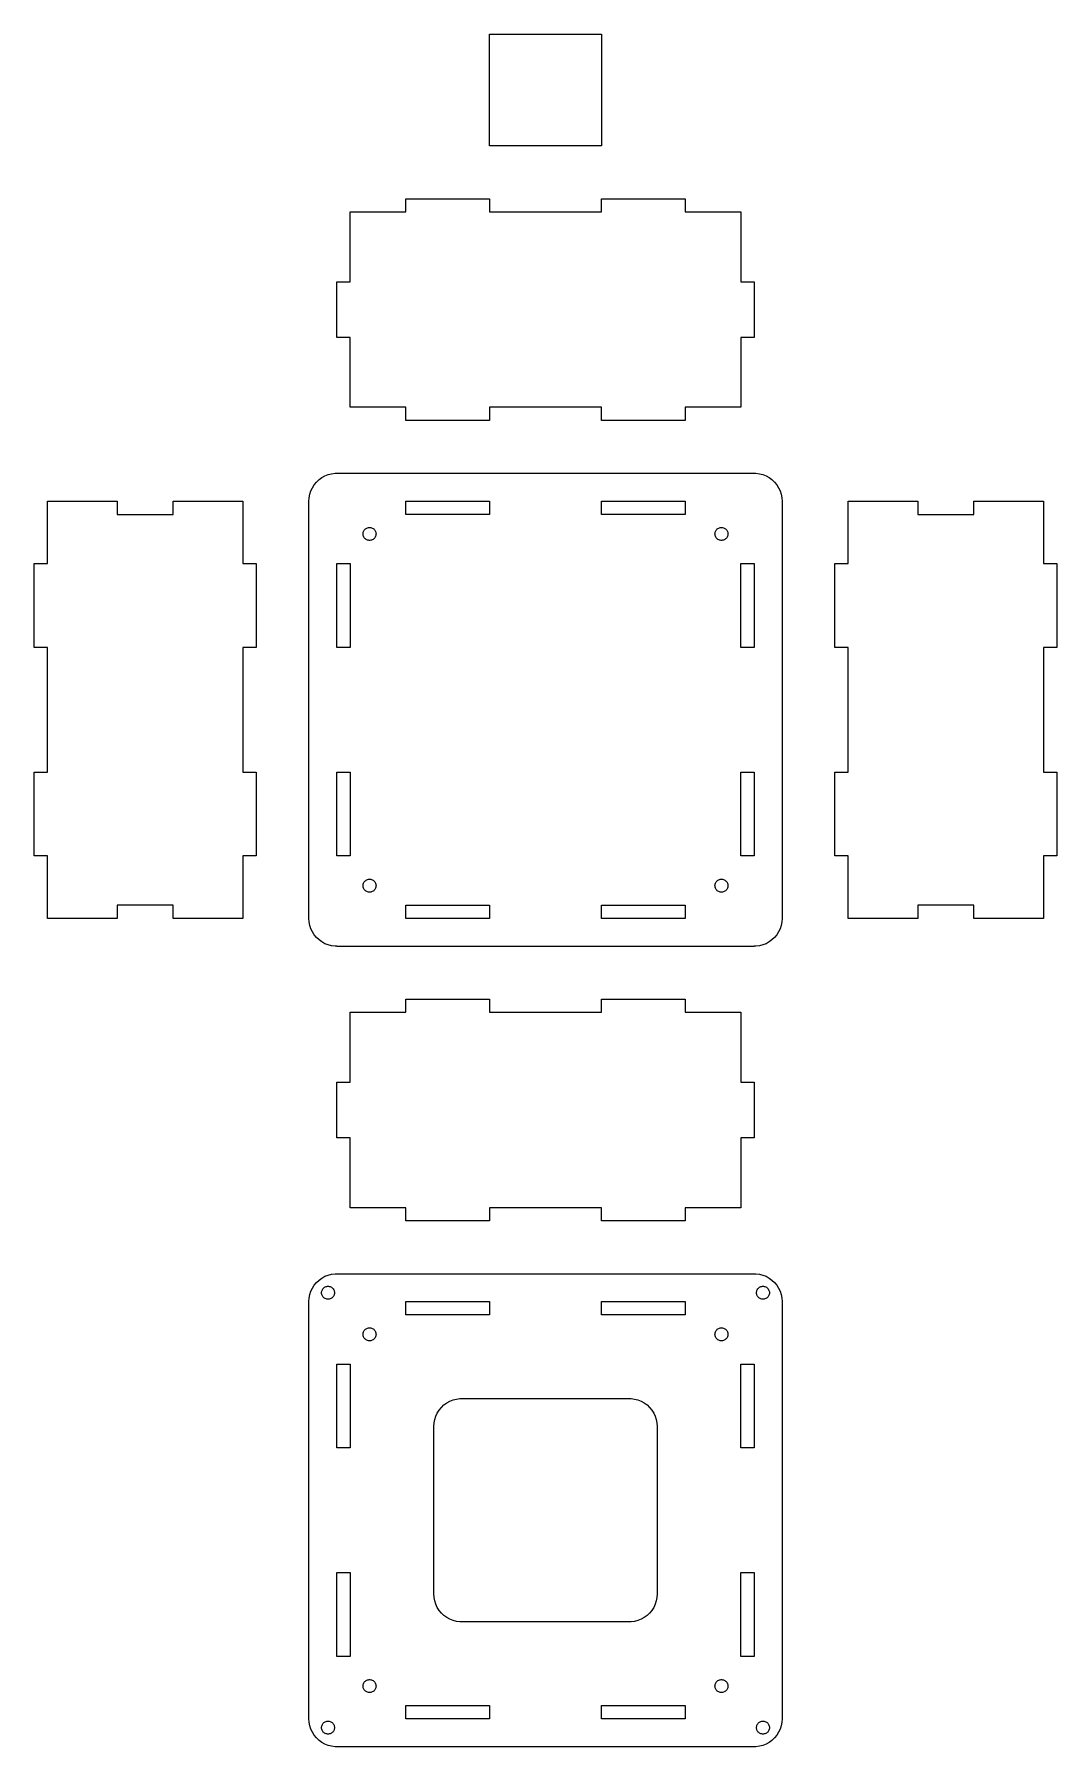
# Model space of a CAD drawing. Header units: inches. Extents: x -116 to 116, y -236 to 154.
import ezdxf

# ---------------------------------------------------------------- set-up
doc = ezdxf.new("R2010")
doc.units = ezdxf.units.IN
doc.layers.get('0').update_dxf_attribs({"linetype": 'CONTINUOUS', "lineweight": 0})

msp = doc.modelspace()

# ---------------------------------------------------------------- linework, layer by layer
for p, q in [((-12.7, 128.25), (-12.7, 153.65)), ((-12.7, 153.65), (12.7, 153.65)), ((12.7, 153.65), (12.7, 128.25)), ((12.7, 128.25), (-12.7, 128.25)), ((-44.45, 97.375), (-44.45, 113.25)), ((-44.45, 113.25), (-31.75, 113.25)), ((-31.75, 113.25), (-31.75, 116.25)), ((-31.75, 116.25), (-12.7, 116.25)), ((-12.7, 116.25), (-12.7, 113.25)), ((-12.7, 113.25), (12.7, 113.25)), ((12.7, 113.25), (12.7, 116.25)), ((12.7, 116.25), (31.75, 116.25)), ((31.75, 116.25), (31.75, 113.25)), ((31.75, 113.25), (44.45, 113.25)), ((44.45, 113.25), (44.45, 97.375)), ((-47.45, 84.675), (-47.45, 97.375)), ((-47.45, 97.375), (-44.45, 97.375)), ((44.45, 97.375), (47.45, 97.375)), ((47.45, 97.375), (47.45, 84.675)), ((-44.45, 84.675), (-47.45, 84.675)), ((-44.45, 68.8), (-44.45, 84.675)), ((47.45, 84.675), (44.45, 84.675)), ((44.45, 84.675), (44.45, 68.8)), ((-31.75, 68.8), (-44.45, 68.8)), ((-31.75, 65.8), (-31.75, 68.8)), ((12.7, 68.8), (-12.7, 68.8)), ((-12.7, 68.8), (-12.7, 65.8)), ((12.7, 65.8), (12.7, 68.8)), ((44.45, 68.8), (31.75, 68.8)), ((31.75, 68.8), (31.75, 65.8)), ((-12.7, 65.8), (-31.75, 65.8)), ((31.75, 65.8), (12.7, 65.8)), ((-53.015, 50.509), (-52.587, 51.182)), ((-52.587, 51.182), (-52.079, 51.797)), ((-52.079, 51.797), (-51.498, 52.343)), ((-51.498, 52.343), (-50.853, 52.811)), ((-50.853, 52.811), (-50.154, 53.196)), ((-50.154, 53.196), (-49.412, 53.489)), ((-49.412, 53.489), (-48.64, 53.688)), ((-48.64, 53.688), (-47.849, 53.787)), ((-47.849, 53.787), (-47.45, 53.787)), ((-47.45, 53.787), (-47.45, 53.8)), ((-47.45, 53.8), (47.45, 53.8)), ((47.45, 53.8), (47.45, 53.787)), ((47.45, 53.787), (47.849, 53.787)), ((47.849, 53.787), (48.64, 53.688)), ((48.64, 53.688), (49.412, 53.489)), ((49.412, 53.489), (50.154, 53.196)), ((50.154, 53.196), (50.853, 52.811)), ((50.853, 52.811), (51.498, 52.343)), ((51.498, 52.343), (52.079, 51.797)), ((52.079, 51.797), (52.587, 51.182)), ((52.587, 51.182), (53.015, 50.509)), ((-113.25, 33.25), (-113.25, 47.45)), ((-113.25, 47.45), (-97.375, 47.45)), ((-97.375, 47.45), (-97.375, 44.45)), ((-84.675, 44.45), (-84.675, 47.45)), ((-84.675, 47.45), (-68.8, 47.45)), ((-68.8, 47.45), (-68.8, 33.25)), ((-53.8, 47.45), (-53.75, 48.246)), ((-53.8, -47.45), (-53.8, 47.45)), ((-53.75, 48.246), (-53.601, 49.029)), ((-53.601, 49.029), (-53.354, 49.788)), ((-53.354, 49.788), (-53.015, 50.509)), ((-31.75, 44.45), (-31.75, 47.45)), ((-31.75, 47.45), (-12.7, 47.45)), ((-12.7, 47.45), (-12.7, 44.45)), ((12.7, 44.45), (12.7, 47.45)), ((12.7, 47.45), (31.75, 47.45)), ((31.75, 47.45), (31.75, 44.45)), ((53.015, 50.509), (53.354, 49.788)), ((53.354, 49.788), (53.601, 49.029)), ((53.601, 49.029), (53.75, 48.246)), ((53.75, 48.246), (53.8, 47.45)), ((53.8, 47.45), (53.8, -47.45)), ((68.8, 33.25), (68.8, 47.45)), ((68.8, 47.45), (84.675, 47.45)), ((84.675, 47.45), (84.675, 44.45)), ((97.375, 44.45), (97.375, 47.45)), ((97.375, 47.45), (113.25, 47.45)), ((113.25, 47.45), (113.25, 33.25)), ((-97.375, 44.45), (-84.675, 44.45)), ((-12.7, 44.45), (-31.75, 44.45)), ((31.75, 44.45), (12.7, 44.45)), ((84.675, 44.45), (97.375, 44.45)), ((-41.478, 40.005), (-41.467, 40.19)), ((-41.467, 39.82), (-41.478, 40.005)), ((-41.467, 40.19), (-41.432, 40.371)), ((-41.432, 39.639), (-41.467, 39.82)), ((-41.432, 40.371), (-41.375, 40.547)), ((-41.375, 39.463), (-41.432, 39.639)), ((-41.375, 40.547), (-41.296, 40.715)), ((-41.296, 39.295), (-41.375, 39.463)), ((-41.296, 40.715), (-41.197, 40.871)), ((-41.197, 39.139), (-41.296, 39.295)), ((-41.197, 40.871), (-41.079, 41.013)), ((-41.079, 38.997), (-41.197, 39.139)), ((-41.079, 41.013), (-40.944, 41.14)), ((-40.944, 38.87), (-41.079, 38.997)), ((-40.944, 41.14), (-40.794, 41.249)), ((-40.794, 41.249), (-40.632, 41.338)), ((-40.632, 41.338), (-40.46, 41.406)), ((-40.46, 41.406), (-40.281, 41.452)), ((-40.281, 41.452), (-40.098, 41.475)), ((-40.098, 41.475), (-39.912, 41.475)), ((-39.912, 41.475), (-39.729, 41.452)), ((-39.729, 41.452), (-39.55, 41.406)), ((-39.55, 41.406), (-39.378, 41.338)), ((-39.378, 41.338), (-39.216, 41.249)), ((-39.216, 41.249), (-39.066, 41.14)), ((-39.066, 41.14), (-38.931, 41.013)), ((-38.931, 38.997), (-39.066, 38.87)), ((-38.931, 41.013), (-38.813, 40.871)), ((-38.813, 39.139), (-38.931, 38.997)), ((-38.813, 40.871), (-38.714, 40.715)), ((-38.714, 39.295), (-38.813, 39.139)), ((-38.714, 40.715), (-38.635, 40.547)), ((-38.635, 39.463), (-38.714, 39.295)), ((-38.635, 40.547), (-38.578, 40.371)), ((-38.578, 39.639), (-38.635, 39.463)), ((-38.578, 40.371), (-38.543, 40.19)), ((-38.543, 39.82), (-38.578, 39.639)), ((-38.543, 40.19), (-38.532, 40.005)), ((-38.532, 40.005), (-38.543, 39.82)), ((38.532, 40.005), (38.543, 40.19)), ((38.543, 39.82), (38.532, 40.005)), ((38.543, 40.19), (38.578, 40.371)), ((38.578, 39.639), (38.543, 39.82)), ((38.578, 40.371), (38.635, 40.547)), ((38.635, 39.463), (38.578, 39.639)), ((38.635, 40.547), (38.714, 40.715)), ((38.714, 39.295), (38.635, 39.463)), ((38.714, 40.715), (38.813, 40.871)), ((38.813, 39.139), (38.714, 39.295)), ((38.813, 40.871), (38.931, 41.013)), ((38.931, 38.997), (38.813, 39.139)), ((38.931, 41.013), (39.066, 41.14)), ((39.066, 38.87), (38.931, 38.997)), ((39.066, 41.14), (39.216, 41.249)), ((39.216, 41.249), (39.378, 41.338)), ((39.378, 41.338), (39.55, 41.406)), ((39.55, 41.406), (39.729, 41.452)), ((39.729, 41.452), (39.912, 41.475)), ((39.912, 41.475), (40.098, 41.475)), ((40.098, 41.475), (40.281, 41.452)), ((40.281, 41.452), (40.46, 41.406)), ((40.46, 41.406), (40.632, 41.338)), ((40.632, 41.338), (40.794, 41.249)), ((40.794, 41.249), (40.944, 41.14)), ((40.944, 41.14), (41.079, 41.013)), ((41.079, 38.997), (40.944, 38.87)), ((41.079, 41.013), (41.197, 40.871)), ((41.197, 39.139), (41.079, 38.997)), ((41.197, 40.871), (41.296, 40.715)), ((41.296, 39.295), (41.197, 39.139)), ((41.296, 40.715), (41.375, 40.547)), ((41.375, 39.463), (41.296, 39.295)), ((41.375, 40.547), (41.432, 40.371)), ((41.432, 39.639), (41.375, 39.463)), ((41.432, 40.371), (41.467, 40.19)), ((41.467, 39.82), (41.432, 39.639)), ((41.467, 40.19), (41.478, 40.005)), ((41.478, 40.005), (41.467, 39.82)), ((-40.794, 38.761), (-40.944, 38.87)), ((-40.632, 38.672), (-40.794, 38.761)), ((-40.46, 38.604), (-40.632, 38.672)), ((-40.281, 38.558), (-40.46, 38.604)), ((-40.098, 38.535), (-40.281, 38.558)), ((-39.912, 38.535), (-40.098, 38.535)), ((-39.729, 38.558), (-39.912, 38.535)), ((-39.55, 38.604), (-39.729, 38.558)), ((-39.378, 38.672), (-39.55, 38.604)), ((-39.216, 38.761), (-39.378, 38.672)), ((-39.066, 38.87), (-39.216, 38.761)), ((39.216, 38.761), (39.066, 38.87)), ((39.378, 38.672), (39.216, 38.761)), ((39.55, 38.604), (39.378, 38.672)), ((39.729, 38.558), (39.55, 38.604)), ((39.912, 38.535), (39.729, 38.558)), ((40.098, 38.535), (39.912, 38.535)), ((40.281, 38.558), (40.098, 38.535)), ((40.46, 38.604), (40.281, 38.558)), ((40.632, 38.672), (40.46, 38.604)), ((40.794, 38.761), (40.632, 38.672)), ((40.944, 38.87), (40.794, 38.761)), ((-116.25, 14.2), (-116.25, 33.25)), ((-116.25, 33.25), (-113.25, 33.25)), ((-68.8, 33.25), (-65.8, 33.25)), ((-65.8, 33.25), (-65.8, 14.2)), ((-47.45, 14.2), (-47.45, 33.25)), ((-47.45, 33.25), (-44.45, 33.25)), ((-44.45, 33.25), (-44.45, 14.2)), ((44.45, 14.2), (44.45, 33.25)), ((44.45, 33.25), (47.45, 33.25)), ((47.45, 33.25), (47.45, 14.2)), ((65.8, 14.2), (65.8, 33.25)), ((65.8, 33.25), (68.8, 33.25)), ((113.25, 33.25), (116.25, 33.25)), ((116.25, 33.25), (116.25, 14.2)), ((-113.25, 14.2), (-116.25, 14.2)), ((-113.25, -14.2), (-113.25, 14.2)), ((-65.8, 14.2), (-68.8, 14.2)), ((-68.8, 14.2), (-68.8, -14.2)), ((-44.45, 14.2), (-47.45, 14.2)), ((47.45, 14.2), (44.45, 14.2)), ((68.8, 14.2), (65.8, 14.2)), ((68.8, -14.2), (68.8, 14.2)), ((116.25, 14.2), (113.25, 14.2)), ((113.25, 14.2), (113.25, -14.2)), ((-116.25, -33.25), (-116.25, -14.2)), ((-116.25, -14.2), (-113.25, -14.2)), ((-68.8, -14.2), (-65.8, -14.2)), ((-65.8, -14.2), (-65.8, -33.25)), ((-47.45, -33.25), (-47.45, -14.2)), ((-47.45, -14.2), (-44.45, -14.2)), ((-44.45, -14.2), (-44.45, -33.25)), ((44.45, -33.25), (44.45, -14.2)), ((44.45, -14.2), (47.45, -14.2)), ((47.45, -14.2), (47.45, -33.25)), ((65.8, -33.25), (65.8, -14.2)), ((65.8, -14.2), (68.8, -14.2)), ((113.25, -14.2), (116.25, -14.2)), ((116.25, -14.2), (116.25, -33.25)), ((-113.25, -33.25), (-116.25, -33.25)), ((-113.25, -47.45), (-113.25, -33.25)), ((-65.8, -33.25), (-68.8, -33.25)), ((-68.8, -33.25), (-68.8, -47.45)), ((-44.45, -33.25), (-47.45, -33.25)), ((47.45, -33.25), (44.45, -33.25)), ((68.8, -33.25), (65.8, -33.25)), ((68.8, -47.45), (68.8, -33.25)), ((116.25, -33.25), (113.25, -33.25)), ((113.25, -33.25), (113.25, -47.45)), ((-41.079, -38.997), (-40.944, -38.87)), ((-40.944, -38.87), (-40.794, -38.761)), ((-40.794, -38.761), (-40.632, -38.672)), ((-40.632, -38.672), (-40.46, -38.604)), ((-40.46, -38.604), (-40.281, -38.558)), ((-40.281, -38.558), (-40.098, -38.535)), ((-40.098, -38.535), (-39.912, -38.535)), ((-39.912, -38.535), (-39.729, -38.558)), ((-39.729, -38.558), (-39.55, -38.604)), ((-39.55, -38.604), (-39.378, -38.672)), ((-39.378, -38.672), (-39.216, -38.761)), ((-39.216, -38.761), (-39.066, -38.87)), ((-39.066, -38.87), (-38.931, -38.997)), ((38.931, -38.997), (39.066, -38.87)), ((39.066, -38.87), (39.216, -38.761)), ((39.216, -38.761), (39.378, -38.672)), ((39.378, -38.672), (39.55, -38.604)), ((39.55, -38.604), (39.729, -38.558)), ((39.729, -38.558), (39.912, -38.535)), ((39.912, -38.535), (40.098, -38.535)), ((40.098, -38.535), (40.281, -38.558)), ((40.281, -38.558), (40.46, -38.604)), ((40.46, -38.604), (40.632, -38.672)), ((40.632, -38.672), (40.794, -38.761)), ((40.794, -38.761), (40.944, -38.87)), ((40.944, -38.87), (41.079, -38.997)), ((-41.478, -40.005), (-41.467, -39.82)), ((-41.467, -40.19), (-41.478, -40.005)), ((-41.467, -39.82), (-41.432, -39.639)), ((-41.432, -40.371), (-41.467, -40.19)), ((-41.432, -39.639), (-41.375, -39.463)), ((-41.375, -40.547), (-41.432, -40.371)), ((-41.375, -39.463), (-41.296, -39.295)), ((-41.296, -40.715), (-41.375, -40.547)), ((-41.296, -39.295), (-41.197, -39.139)), ((-41.197, -40.871), (-41.296, -40.715)), ((-41.197, -39.139), (-41.079, -38.997)), ((-41.079, -41.013), (-41.197, -40.871)), ((-40.944, -41.14), (-41.079, -41.013)), ((-40.794, -41.249), (-40.944, -41.14)), ((-40.632, -41.338), (-40.794, -41.249)), ((-40.46, -41.406), (-40.632, -41.338)), ((-40.281, -41.452), (-40.46, -41.406)), ((-40.098, -41.475), (-40.281, -41.452)), ((-39.912, -41.475), (-40.098, -41.475)), ((-39.729, -41.452), (-39.912, -41.475)), ((-39.55, -41.406), (-39.729, -41.452)), ((-39.378, -41.338), (-39.55, -41.406)), ((-39.216, -41.249), (-39.378, -41.338)), ((-39.066, -41.14), (-39.216, -41.249)), ((-38.931, -41.013), (-39.066, -41.14)), ((-38.931, -38.997), (-38.813, -39.139)), ((-38.813, -40.871), (-38.931, -41.013)), ((-38.813, -39.139), (-38.714, -39.295)), ((-38.714, -40.715), (-38.813, -40.871)), ((-38.714, -39.295), (-38.635, -39.463)), ((-38.635, -40.547), (-38.714, -40.715)), ((-38.635, -39.463), (-38.578, -39.639)), ((-38.578, -40.371), (-38.635, -40.547)), ((-38.578, -39.639), (-38.543, -39.82)), ((-38.543, -40.19), (-38.578, -40.371)), ((-38.543, -39.82), (-38.532, -40.005)), ((-38.532, -40.005), (-38.543, -40.19)), ((38.532, -40.005), (38.543, -39.82)), ((38.543, -40.19), (38.532, -40.005)), ((38.543, -39.82), (38.578, -39.639)), ((38.578, -40.371), (38.543, -40.19)), ((38.578, -39.639), (38.635, -39.463)), ((38.635, -40.547), (38.578, -40.371)), ((38.635, -39.463), (38.714, -39.295)), ((38.714, -40.715), (38.635, -40.547)), ((38.714, -39.295), (38.813, -39.139)), ((38.813, -40.871), (38.714, -40.715)), ((38.813, -39.139), (38.931, -38.997)), ((38.931, -41.013), (38.813, -40.871)), ((39.066, -41.14), (38.931, -41.013)), ((39.216, -41.249), (39.066, -41.14)), ((39.378, -41.338), (39.216, -41.249)), ((39.55, -41.406), (39.378, -41.338)), ((39.729, -41.452), (39.55, -41.406)), ((39.912, -41.475), (39.729, -41.452)), ((40.098, -41.475), (39.912, -41.475)), ((40.281, -41.452), (40.098, -41.475)), ((40.46, -41.406), (40.281, -41.452)), ((40.632, -41.338), (40.46, -41.406)), ((40.794, -41.249), (40.632, -41.338)), ((40.944, -41.14), (40.794, -41.249)), ((41.079, -41.013), (40.944, -41.14)), ((41.079, -38.997), (41.197, -39.139)), ((41.197, -40.871), (41.079, -41.013)), ((41.197, -39.139), (41.296, -39.295)), ((41.296, -40.715), (41.197, -40.871)), ((41.296, -39.295), (41.375, -39.463)), ((41.375, -40.547), (41.296, -40.715)), ((41.375, -39.463), (41.432, -39.639)), ((41.432, -40.371), (41.375, -40.547)), ((41.432, -39.639), (41.467, -39.82)), ((41.467, -40.19), (41.432, -40.371)), ((41.467, -39.82), (41.478, -40.005)), ((41.478, -40.005), (41.467, -40.19)), ((-84.675, -44.45), (-97.375, -44.45)), ((-97.375, -44.45), (-97.375, -47.45)), ((-84.675, -47.45), (-84.675, -44.45)), ((-31.75, -47.45), (-31.75, -44.45)), ((-31.75, -44.45), (-12.7, -44.45)), ((-12.7, -44.45), (-12.7, -47.45)), ((12.7, -47.45), (12.7, -44.45)), ((12.7, -44.45), (31.75, -44.45)), ((31.75, -44.45), (31.75, -47.45)), ((97.375, -44.45), (84.675, -44.45)), ((84.675, -44.45), (84.675, -47.45)), ((97.375, -47.45), (97.375, -44.45)), ((-97.375, -47.45), (-113.25, -47.45)), ((-68.8, -47.45), (-84.675, -47.45)), ((-53.75, -48.246), (-53.8, -47.45)), ((-53.601, -49.029), (-53.75, -48.246)), ((-53.354, -49.788), (-53.601, -49.029)), ((-53.015, -50.509), (-53.354, -49.788)), ((-52.587, -51.182), (-53.015, -50.509)), ((-12.7, -47.45), (-31.75, -47.45)), ((31.75, -47.45), (12.7, -47.45)), ((53.015, -50.509), (52.587, -51.182)), ((53.354, -49.788), (53.015, -50.509)), ((53.601, -49.029), (53.354, -49.788)), ((53.75, -48.246), (53.601, -49.029)), ((53.8, -47.45), (53.75, -48.246)), ((84.675, -47.45), (68.8, -47.45)), ((113.25, -47.45), (97.375, -47.45)), ((-52.079, -51.797), (-52.587, -51.182)), ((-51.498, -52.343), (-52.079, -51.797)), ((-50.853, -52.811), (-51.498, -52.343)), ((-50.154, -53.196), (-50.853, -52.811)), ((-49.412, -53.489), (-50.154, -53.196)), ((-48.64, -53.688), (-49.412, -53.489)), ((-47.849, -53.787), (-48.64, -53.688)), ((-47.45, -53.787), (-47.849, -53.787)), ((-47.45, -53.8), (-47.45, -53.787)), ((47.45, -53.8), (-47.45, -53.8)), ((47.849, -53.787), (47.45, -53.787)), ((47.45, -53.787), (47.45, -53.8)), ((48.64, -53.688), (47.849, -53.787)), ((49.412, -53.489), (48.64, -53.688)), ((50.154, -53.196), (49.412, -53.489)), ((50.853, -52.811), (50.154, -53.196)), ((51.498, -52.343), (50.853, -52.811)), ((52.079, -51.797), (51.498, -52.343)), ((52.587, -51.182), (52.079, -51.797)), ((-31.75, -68.8), (-31.75, -65.8)), ((-31.75, -65.8), (-12.7, -65.8)), ((-12.7, -65.8), (-12.7, -68.8)), ((12.7, -68.8), (12.7, -65.8)), ((12.7, -65.8), (31.75, -65.8)), ((31.75, -65.8), (31.75, -68.8)), ((-44.45, -84.675), (-44.45, -68.8)), ((-44.45, -68.8), (-31.75, -68.8)), ((-12.7, -68.8), (12.7, -68.8)), ((31.75, -68.8), (44.45, -68.8)), ((44.45, -68.8), (44.45, -84.675)), ((-47.45, -97.375), (-47.45, -84.675)), ((-47.45, -84.675), (-44.45, -84.675)), ((44.45, -84.675), (47.45, -84.675)), ((47.45, -84.675), (47.45, -97.375)), ((-44.45, -97.375), (-47.45, -97.375)), ((-44.45, -113.25), (-44.45, -97.375)), ((47.45, -97.375), (44.45, -97.375)), ((44.45, -97.375), (44.45, -113.25)), ((-31.75, -113.25), (-44.45, -113.25)), ((-31.75, -116.25), (-31.75, -113.25)), ((-12.7, -116.25), (-31.75, -116.25)), ((12.7, -113.25), (-12.7, -113.25)), ((-12.7, -113.25), (-12.7, -116.25)), ((12.7, -116.25), (12.7, -113.25)), ((31.75, -116.25), (12.7, -116.25)), ((44.45, -113.25), (31.75, -113.25)), ((31.75, -113.25), (31.75, -116.25)), ((-49.412, -128.561), (-48.64, -128.362)), ((-48.64, -128.362), (-47.849, -128.263)), ((-47.849, -128.263), (-47.45, -128.263)), ((-47.45, -128.263), (-47.45, -128.25)), ((-47.45, -128.25), (47.45, -128.25)), ((47.45, -128.25), (47.45, -128.263)), ((47.45, -128.263), (47.849, -128.263)), ((47.849, -128.263), (48.64, -128.362)), ((48.64, -128.362), (49.412, -128.561)), ((-53.601, -133.021), (-53.354, -132.262)), ((-53.354, -132.262), (-53.015, -131.541)), ((-53.015, -131.541), (-52.587, -130.868)), ((-52.587, -130.868), (-52.079, -130.253)), ((-52.079, -130.253), (-51.498, -129.707)), ((-51.498, -129.707), (-50.853, -129.239)), ((-50.923, -132.6), (-50.912, -132.415)), ((-50.912, -132.415), (-50.877, -132.234)), ((-50.877, -132.234), (-50.82, -132.058)), ((-50.853, -129.239), (-50.154, -128.854)), ((-50.82, -132.058), (-50.741, -131.89)), ((-50.741, -131.89), (-50.642, -131.734)), ((-50.642, -131.734), (-50.524, -131.592)), ((-50.524, -131.592), (-50.389, -131.465)), ((-50.389, -131.465), (-50.239, -131.356)), ((-50.239, -131.356), (-50.077, -131.267)), ((-50.154, -128.854), (-49.412, -128.561)), ((-50.077, -131.267), (-49.905, -131.199)), ((-49.905, -131.199), (-49.726, -131.153)), ((-49.726, -131.153), (-49.543, -131.13)), ((-49.543, -131.13), (-49.357, -131.13)), ((-49.357, -131.13), (-49.174, -131.153)), ((-49.174, -131.153), (-48.995, -131.199)), ((-48.995, -131.199), (-48.823, -131.267)), ((-48.823, -131.267), (-48.661, -131.356)), ((-48.661, -131.356), (-48.511, -131.465)), ((-48.511, -131.465), (-48.376, -131.592)), ((-48.376, -131.592), (-48.258, -131.734)), ((-48.258, -131.734), (-48.159, -131.89)), ((-48.159, -131.89), (-48.08, -132.058)), ((-48.08, -132.058), (-48.023, -132.234)), ((-48.023, -132.234), (-47.988, -132.415)), ((-47.988, -132.415), (-47.977, -132.6)), ((47.977, -132.6), (47.988, -132.415)), ((47.988, -132.415), (48.023, -132.234)), ((48.023, -132.234), (48.08, -132.058)), ((48.08, -132.058), (48.159, -131.89)), ((48.159, -131.89), (48.258, -131.734)), ((48.258, -131.734), (48.376, -131.592)), ((48.376, -131.592), (48.511, -131.465)), ((48.511, -131.465), (48.661, -131.356)), ((48.661, -131.356), (48.823, -131.267)), ((48.823, -131.267), (48.995, -131.199)), ((48.995, -131.199), (49.174, -131.153)), ((49.174, -131.153), (49.357, -131.13)), ((49.357, -131.13), (49.543, -131.13)), ((49.412, -128.561), (50.154, -128.854)), ((49.543, -131.13), (49.726, -131.153)), ((49.726, -131.153), (49.905, -131.199)), ((49.905, -131.199), (50.077, -131.267)), ((50.077, -131.267), (50.239, -131.356)), ((50.154, -128.854), (50.853, -129.239)), ((50.239, -131.356), (50.389, -131.465)), ((50.389, -131.465), (50.524, -131.592)), ((50.524, -131.592), (50.642, -131.734)), ((50.642, -131.734), (50.741, -131.89)), ((50.741, -131.89), (50.82, -132.058)), ((50.82, -132.058), (50.877, -132.234)), ((50.853, -129.239), (51.498, -129.707)), ((50.877, -132.234), (50.912, -132.415)), ((50.912, -132.415), (50.923, -132.6)), ((51.498, -129.707), (52.079, -130.253)), ((52.079, -130.253), (52.587, -130.868)), ((52.587, -130.868), (53.015, -131.541)), ((53.015, -131.541), (53.354, -132.262)), ((53.354, -132.262), (53.601, -133.021)), ((-53.8, -134.6), (-53.75, -133.804)), ((-53.8, -229.5), (-53.8, -134.6)), ((-53.75, -133.804), (-53.601, -133.021)), ((-50.912, -132.785), (-50.923, -132.6)), ((-50.877, -132.966), (-50.912, -132.785)), ((-50.82, -133.142), (-50.877, -132.966)), ((-50.741, -133.31), (-50.82, -133.142)), ((-50.642, -133.466), (-50.741, -133.31)), ((-50.524, -133.608), (-50.642, -133.466)), ((-50.389, -133.735), (-50.524, -133.608)), ((-50.239, -133.844), (-50.389, -133.735)), ((-50.077, -133.933), (-50.239, -133.844)), ((-49.905, -134.001), (-50.077, -133.933)), ((-49.726, -134.047), (-49.905, -134.001)), ((-49.543, -134.07), (-49.726, -134.047)), ((-49.357, -134.07), (-49.543, -134.07)), ((-49.174, -134.047), (-49.357, -134.07)), ((-48.995, -134.001), (-49.174, -134.047)), ((-48.823, -133.933), (-48.995, -134.001)), ((-48.661, -133.844), (-48.823, -133.933)), ((-48.511, -133.735), (-48.661, -133.844)), ((-48.376, -133.608), (-48.511, -133.735)), ((-48.258, -133.466), (-48.376, -133.608)), ((-48.159, -133.31), (-48.258, -133.466)), ((-48.08, -133.142), (-48.159, -133.31)), ((-48.023, -132.966), (-48.08, -133.142)), ((-47.988, -132.785), (-48.023, -132.966)), ((-47.977, -132.6), (-47.988, -132.785)), ((-31.75, -137.6), (-31.75, -134.6)), ((-31.75, -134.6), (-12.7, -134.6)), ((-12.7, -134.6), (-12.7, -137.6)), ((12.7, -137.6), (12.7, -134.6)), ((12.7, -134.6), (31.75, -134.6)), ((31.75, -134.6), (31.75, -137.6)), ((47.988, -132.785), (47.977, -132.6)), ((48.023, -132.966), (47.988, -132.785)), ((48.08, -133.142), (48.023, -132.966)), ((48.159, -133.31), (48.08, -133.142)), ((48.258, -133.466), (48.159, -133.31)), ((48.376, -133.608), (48.258, -133.466)), ((48.511, -133.735), (48.376, -133.608)), ((48.661, -133.844), (48.511, -133.735)), ((48.823, -133.933), (48.661, -133.844)), ((48.995, -134.001), (48.823, -133.933)), ((49.174, -134.047), (48.995, -134.001)), ((49.357, -134.07), (49.174, -134.047)), ((49.543, -134.07), (49.357, -134.07)), ((49.726, -134.047), (49.543, -134.07)), ((49.905, -134.001), (49.726, -134.047)), ((50.077, -133.933), (49.905, -134.001)), ((50.239, -133.844), (50.077, -133.933)), ((50.389, -133.735), (50.239, -133.844)), ((50.524, -133.608), (50.389, -133.735)), ((50.642, -133.466), (50.524, -133.608)), ((50.741, -133.31), (50.642, -133.466)), ((50.82, -133.142), (50.741, -133.31)), ((50.877, -132.966), (50.82, -133.142)), ((50.912, -132.785), (50.877, -132.966)), ((50.923, -132.6), (50.912, -132.785)), ((53.601, -133.021), (53.75, -133.804)), ((53.75, -133.804), (53.8, -134.6)), ((53.8, -134.6), (53.8, -229.5)), ((-12.7, -137.6), (-31.75, -137.6)), ((31.75, -137.6), (12.7, -137.6)), ((-41.478, -142.045), (-41.467, -141.86)), ((-41.467, -142.23), (-41.478, -142.045)), ((-41.467, -141.86), (-41.432, -141.679)), ((-41.432, -142.411), (-41.467, -142.23)), ((-41.432, -141.679), (-41.375, -141.503)), ((-41.375, -142.587), (-41.432, -142.411)), ((-41.375, -141.503), (-41.296, -141.335)), ((-41.296, -142.755), (-41.375, -142.587)), ((-41.296, -141.335), (-41.197, -141.179)), ((-41.197, -142.911), (-41.296, -142.755)), ((-41.197, -141.179), (-41.079, -141.037)), ((-41.079, -143.053), (-41.197, -142.911)), ((-41.079, -141.037), (-40.944, -140.91)), ((-40.944, -143.18), (-41.079, -143.053)), ((-40.944, -140.91), (-40.794, -140.801)), ((-40.794, -143.289), (-40.944, -143.18)), ((-40.794, -140.801), (-40.632, -140.712)), ((-40.632, -143.378), (-40.794, -143.289)), ((-40.632, -140.712), (-40.46, -140.644)), ((-40.46, -143.446), (-40.632, -143.378)), ((-40.46, -140.644), (-40.281, -140.598)), ((-40.281, -143.492), (-40.46, -143.446)), ((-40.281, -140.598), (-40.098, -140.575)), ((-40.098, -143.515), (-40.281, -143.492)), ((-40.098, -140.575), (-39.912, -140.575)), ((-39.912, -143.515), (-40.098, -143.515)), ((-39.912, -140.575), (-39.729, -140.598)), ((-39.729, -143.492), (-39.912, -143.515)), ((-39.729, -140.598), (-39.55, -140.644)), ((-39.55, -143.446), (-39.729, -143.492)), ((-39.55, -140.644), (-39.378, -140.712)), ((-39.378, -143.378), (-39.55, -143.446)), ((-39.378, -140.712), (-39.216, -140.801)), ((-39.216, -143.289), (-39.378, -143.378)), ((-39.216, -140.801), (-39.066, -140.91)), ((-39.066, -143.18), (-39.216, -143.289)), ((-39.066, -140.91), (-38.931, -141.037)), ((-38.931, -143.053), (-39.066, -143.18)), ((-38.931, -141.037), (-38.813, -141.179)), ((-38.813, -142.911), (-38.931, -143.053)), ((-38.813, -141.179), (-38.714, -141.335)), ((-38.714, -142.755), (-38.813, -142.911)), ((-38.714, -141.335), (-38.635, -141.503)), ((-38.635, -142.587), (-38.714, -142.755)), ((-38.635, -141.503), (-38.578, -141.679)), ((-38.578, -142.411), (-38.635, -142.587)), ((-38.578, -141.679), (-38.543, -141.86)), ((-38.543, -142.23), (-38.578, -142.411)), ((-38.543, -141.86), (-38.532, -142.045)), ((-38.532, -142.045), (-38.543, -142.23)), ((38.532, -142.045), (38.543, -141.86)), ((38.543, -142.23), (38.532, -142.045)), ((38.543, -141.86), (38.578, -141.679)), ((38.578, -142.411), (38.543, -142.23)), ((38.578, -141.679), (38.635, -141.503)), ((38.635, -142.587), (38.578, -142.411)), ((38.635, -141.503), (38.714, -141.335)), ((38.714, -142.755), (38.635, -142.587)), ((38.714, -141.335), (38.813, -141.179)), ((38.813, -142.911), (38.714, -142.755)), ((38.813, -141.179), (38.931, -141.037)), ((38.931, -143.053), (38.813, -142.911)), ((38.931, -141.037), (39.066, -140.91)), ((39.066, -143.18), (38.931, -143.053)), ((39.066, -140.91), (39.216, -140.801)), ((39.216, -143.289), (39.066, -143.18)), ((39.216, -140.801), (39.378, -140.712)), ((39.378, -143.378), (39.216, -143.289)), ((39.378, -140.712), (39.55, -140.644)), ((39.55, -143.446), (39.378, -143.378)), ((39.55, -140.644), (39.729, -140.598)), ((39.729, -143.492), (39.55, -143.446)), ((39.729, -140.598), (39.912, -140.575)), ((39.912, -143.515), (39.729, -143.492)), ((39.912, -140.575), (40.098, -140.575)), ((40.098, -143.515), (39.912, -143.515)), ((40.098, -140.575), (40.281, -140.598)), ((40.281, -143.492), (40.098, -143.515)), ((40.281, -140.598), (40.46, -140.644)), ((40.46, -143.446), (40.281, -143.492)), ((40.46, -140.644), (40.632, -140.712)), ((40.632, -143.378), (40.46, -143.446)), ((40.632, -140.712), (40.794, -140.801)), ((40.794, -143.289), (40.632, -143.378)), ((40.794, -140.801), (40.944, -140.91)), ((40.944, -143.18), (40.794, -143.289)), ((40.944, -140.91), (41.079, -141.037)), ((41.079, -143.053), (40.944, -143.18)), ((41.079, -141.037), (41.197, -141.179)), ((41.197, -142.911), (41.079, -143.053)), ((41.197, -141.179), (41.296, -141.335)), ((41.296, -142.755), (41.197, -142.911)), ((41.296, -141.335), (41.375, -141.503)), ((41.375, -142.587), (41.296, -142.755)), ((41.375, -141.503), (41.432, -141.679)), ((41.432, -142.411), (41.375, -142.587)), ((41.432, -141.679), (41.467, -141.86)), ((41.467, -142.23), (41.432, -142.411)), ((41.467, -141.86), (41.478, -142.045)), ((41.478, -142.045), (41.467, -142.23)), ((-47.45, -167.85), (-47.45, -148.8)), ((-47.45, -148.8), (-44.45, -148.8)), ((-44.45, -148.8), (-44.45, -167.85)), ((44.45, -167.85), (44.45, -148.8)), ((44.45, -148.8), (47.45, -148.8)), ((47.45, -148.8), (47.45, -167.85)), ((-24.615, -159.941), (-24.187, -159.268)), ((-24.187, -159.268), (-23.679, -158.653)), ((-23.679, -158.653), (-23.098, -158.107)), ((-23.098, -158.107), (-22.453, -157.639)), ((-22.453, -157.639), (-21.754, -157.254)), ((-21.754, -157.254), (-21.012, -156.961)), ((-21.012, -156.961), (-20.24, -156.762)), ((-20.24, -156.762), (-19.449, -156.663)), ((-19.449, -156.663), (-19.05, -156.663)), ((-19.05, -156.663), (-19.05, -156.65)), ((-19.05, -156.65), (19.05, -156.65)), ((19.05, -156.65), (19.05, -156.663)), ((19.05, -156.663), (19.449, -156.663)), ((19.449, -156.663), (20.24, -156.762)), ((20.24, -156.762), (21.012, -156.961)), ((21.012, -156.961), (21.754, -157.254)), ((21.754, -157.254), (22.453, -157.639)), ((22.453, -157.639), (23.098, -158.107)), ((23.098, -158.107), (23.679, -158.653)), ((23.679, -158.653), (24.187, -159.268)), ((24.187, -159.268), (24.615, -159.941)), ((-25.4, -163), (-25.35, -162.204)), ((-25.4, -201.1), (-25.4, -163)), ((-25.35, -162.204), (-25.201, -161.421)), ((-25.201, -161.421), (-24.954, -160.662)), ((-24.954, -160.662), (-24.615, -159.941)), ((24.615, -159.941), (24.954, -160.662)), ((24.954, -160.662), (25.201, -161.421)), ((25.201, -161.421), (25.35, -162.204)), ((25.35, -162.204), (25.4, -163)), ((25.4, -163), (25.4, -201.1)), ((-44.45, -167.85), (-47.45, -167.85)), ((47.45, -167.85), (44.45, -167.85)), ((-47.45, -215.3), (-47.45, -196.25)), ((-47.45, -196.25), (-44.45, -196.25)), ((-44.45, -196.25), (-44.45, -215.3)), ((44.45, -215.3), (44.45, -196.25)), ((44.45, -196.25), (47.45, -196.25)), ((47.45, -196.25), (47.45, -215.3)), ((-25.35, -201.896), (-25.4, -201.1)), ((-25.201, -202.679), (-25.35, -201.896)), ((25.35, -201.896), (25.201, -202.679)), ((25.4, -201.1), (25.35, -201.896)), ((-24.954, -203.438), (-25.201, -202.679)), ((-24.615, -204.159), (-24.954, -203.438)), ((-24.187, -204.832), (-24.615, -204.159)), ((-23.679, -205.447), (-24.187, -204.832)), ((-23.098, -205.993), (-23.679, -205.447)), ((-22.453, -206.461), (-23.098, -205.993)), ((23.098, -205.993), (22.453, -206.461)), ((23.679, -205.447), (23.098, -205.993)), ((24.187, -204.832), (23.679, -205.447)), ((24.615, -204.159), (24.187, -204.832)), ((24.954, -203.438), (24.615, -204.159)), ((25.201, -202.679), (24.954, -203.438)), ((-21.754, -206.846), (-22.453, -206.461)), ((-21.012, -207.139), (-21.754, -206.846)), ((-20.24, -207.338), (-21.012, -207.139)), ((-19.449, -207.437), (-20.24, -207.338)), ((-19.05, -207.437), (-19.449, -207.437)), ((-19.05, -207.45), (-19.05, -207.437)), ((19.05, -207.45), (-19.05, -207.45)), ((19.449, -207.437), (19.05, -207.437)), ((19.05, -207.437), (19.05, -207.45)), ((20.24, -207.338), (19.449, -207.437)), ((21.012, -207.139), (20.24, -207.338)), ((21.754, -206.846), (21.012, -207.139)), ((22.453, -206.461), (21.754, -206.846)), ((-44.45, -215.3), (-47.45, -215.3)), ((47.45, -215.3), (44.45, -215.3)), ((-41.478, -222.055), (-41.467, -221.87)), ((-41.467, -221.87), (-41.432, -221.689)), ((-41.432, -221.689), (-41.375, -221.513)), ((-41.375, -221.513), (-41.296, -221.345)), ((-41.296, -221.345), (-41.197, -221.189)), ((-41.197, -221.189), (-41.079, -221.047)), ((-41.079, -221.047), (-40.944, -220.92)), ((-40.944, -220.92), (-40.794, -220.811)), ((-40.794, -220.811), (-40.632, -220.722)), ((-40.632, -220.722), (-40.46, -220.654)), ((-40.46, -220.654), (-40.281, -220.608)), ((-40.281, -220.608), (-40.098, -220.585)), ((-40.098, -220.585), (-39.912, -220.585)), ((-39.912, -220.585), (-39.729, -220.608)), ((-39.729, -220.608), (-39.55, -220.654)), ((-39.55, -220.654), (-39.378, -220.722)), ((-39.378, -220.722), (-39.216, -220.811)), ((-39.216, -220.811), (-39.066, -220.92)), ((-39.066, -220.92), (-38.931, -221.047)), ((-38.931, -221.047), (-38.813, -221.189)), ((-38.813, -221.189), (-38.714, -221.345)), ((-38.714, -221.345), (-38.635, -221.513)), ((-38.635, -221.513), (-38.578, -221.689)), ((-38.578, -221.689), (-38.543, -221.87)), ((-38.543, -221.87), (-38.532, -222.055)), ((38.532, -222.055), (38.543, -221.87)), ((38.543, -221.87), (38.578, -221.689)), ((38.578, -221.689), (38.635, -221.513)), ((38.635, -221.513), (38.714, -221.345)), ((38.714, -221.345), (38.813, -221.189)), ((38.813, -221.189), (38.931, -221.047)), ((38.931, -221.047), (39.066, -220.92)), ((39.066, -220.92), (39.216, -220.811)), ((39.216, -220.811), (39.378, -220.722)), ((39.378, -220.722), (39.55, -220.654)), ((39.55, -220.654), (39.729, -220.608)), ((39.729, -220.608), (39.912, -220.585)), ((39.912, -220.585), (40.098, -220.585)), ((40.098, -220.585), (40.281, -220.608)), ((40.281, -220.608), (40.46, -220.654)), ((40.46, -220.654), (40.632, -220.722)), ((40.632, -220.722), (40.794, -220.811)), ((40.794, -220.811), (40.944, -220.92)), ((40.944, -220.92), (41.079, -221.047)), ((41.079, -221.047), (41.197, -221.189)), ((41.197, -221.189), (41.296, -221.345)), ((41.296, -221.345), (41.375, -221.513)), ((41.375, -221.513), (41.432, -221.689)), ((41.432, -221.689), (41.467, -221.87)), ((41.467, -221.87), (41.478, -222.055)), ((-41.467, -222.24), (-41.478, -222.055)), ((-41.432, -222.421), (-41.467, -222.24)), ((-41.375, -222.597), (-41.432, -222.421)), ((-41.296, -222.765), (-41.375, -222.597)), ((-41.197, -222.921), (-41.296, -222.765)), ((-41.079, -223.063), (-41.197, -222.921)), ((-40.944, -223.19), (-41.079, -223.063)), ((-40.794, -223.299), (-40.944, -223.19)), ((-40.632, -223.388), (-40.794, -223.299)), ((-40.46, -223.456), (-40.632, -223.388)), ((-40.281, -223.502), (-40.46, -223.456)), ((-40.098, -223.525), (-40.281, -223.502)), ((-39.912, -223.525), (-40.098, -223.525)), ((-39.729, -223.502), (-39.912, -223.525)), ((-39.55, -223.456), (-39.729, -223.502)), ((-39.378, -223.388), (-39.55, -223.456)), ((-39.216, -223.299), (-39.378, -223.388)), ((-39.066, -223.19), (-39.216, -223.299)), ((-38.931, -223.063), (-39.066, -223.19)), ((-38.813, -222.921), (-38.931, -223.063)), ((-38.714, -222.765), (-38.813, -222.921)), ((-38.635, -222.597), (-38.714, -222.765)), ((-38.578, -222.421), (-38.635, -222.597)), ((-38.543, -222.24), (-38.578, -222.421)), ((-38.532, -222.055), (-38.543, -222.24)), ((38.543, -222.24), (38.532, -222.055)), ((38.578, -222.421), (38.543, -222.24)), ((38.635, -222.597), (38.578, -222.421)), ((38.714, -222.765), (38.635, -222.597)), ((38.813, -222.921), (38.714, -222.765)), ((38.931, -223.063), (38.813, -222.921)), ((39.066, -223.19), (38.931, -223.063)), ((39.216, -223.299), (39.066, -223.19)), ((39.378, -223.388), (39.216, -223.299)), ((39.55, -223.456), (39.378, -223.388)), ((39.729, -223.502), (39.55, -223.456)), ((39.912, -223.525), (39.729, -223.502)), ((40.098, -223.525), (39.912, -223.525)), ((40.281, -223.502), (40.098, -223.525)), ((40.46, -223.456), (40.281, -223.502)), ((40.632, -223.388), (40.46, -223.456)), ((40.794, -223.299), (40.632, -223.388)), ((40.944, -223.19), (40.794, -223.299)), ((41.079, -223.063), (40.944, -223.19)), ((41.197, -222.921), (41.079, -223.063)), ((41.296, -222.765), (41.197, -222.921)), ((41.375, -222.597), (41.296, -222.765)), ((41.432, -222.421), (41.375, -222.597)), ((41.467, -222.24), (41.432, -222.421)), ((41.478, -222.055), (41.467, -222.24)), ((-53.75, -230.296), (-53.8, -229.5)), ((-31.75, -229.5), (-31.75, -226.5)), ((-31.75, -226.5), (-12.7, -226.5)), ((-12.7, -229.5), (-31.75, -229.5)), ((-12.7, -226.5), (-12.7, -229.5)), ((12.7, -229.5), (12.7, -226.5)), ((12.7, -226.5), (31.75, -226.5)), ((31.75, -229.5), (12.7, -229.5)), ((31.75, -226.5), (31.75, -229.5)), ((53.8, -229.5), (53.75, -230.296)), ((-53.601, -231.079), (-53.75, -230.296)), ((-53.354, -231.838), (-53.601, -231.079)), ((-53.015, -232.559), (-53.354, -231.838)), ((-52.587, -233.232), (-53.015, -232.559)), ((-52.079, -233.847), (-52.587, -233.232)), ((-50.923, -231.5), (-50.912, -231.315)), ((-50.912, -231.685), (-50.923, -231.5)), ((-50.912, -231.315), (-50.877, -231.134)), ((-50.877, -231.866), (-50.912, -231.685)), ((-50.877, -231.134), (-50.82, -230.958)), ((-50.82, -232.042), (-50.877, -231.866)), ((-50.82, -230.958), (-50.741, -230.79)), ((-50.741, -232.21), (-50.82, -232.042)), ((-50.741, -230.79), (-50.642, -230.634)), ((-50.642, -232.366), (-50.741, -232.21)), ((-50.642, -230.634), (-50.524, -230.492)), ((-50.524, -232.508), (-50.642, -232.366)), ((-50.524, -230.492), (-50.389, -230.365)), ((-50.389, -232.635), (-50.524, -232.508)), ((-50.389, -230.365), (-50.239, -230.256)), ((-50.239, -232.744), (-50.389, -232.635)), ((-50.239, -230.256), (-50.077, -230.167)), ((-50.077, -232.833), (-50.239, -232.744)), ((-50.077, -230.167), (-49.905, -230.099)), ((-49.905, -232.901), (-50.077, -232.833)), ((-49.905, -230.099), (-49.726, -230.053)), ((-49.726, -232.947), (-49.905, -232.901)), ((-49.726, -230.053), (-49.543, -230.03)), ((-49.543, -232.97), (-49.726, -232.947)), ((-49.543, -230.03), (-49.357, -230.03)), ((-49.357, -232.97), (-49.543, -232.97)), ((-49.357, -230.03), (-49.174, -230.053)), ((-49.174, -232.947), (-49.357, -232.97)), ((-49.174, -230.053), (-48.995, -230.099)), ((-48.995, -232.901), (-49.174, -232.947)), ((-48.995, -230.099), (-48.823, -230.167)), ((-48.823, -232.833), (-48.995, -232.901)), ((-48.823, -230.167), (-48.661, -230.256)), ((-48.661, -232.744), (-48.823, -232.833)), ((-48.661, -230.256), (-48.511, -230.365)), ((-48.511, -232.635), (-48.661, -232.744)), ((-48.511, -230.365), (-48.376, -230.492)), ((-48.376, -232.508), (-48.511, -232.635)), ((-48.376, -230.492), (-48.258, -230.634)), ((-48.258, -232.366), (-48.376, -232.508)), ((-48.258, -230.634), (-48.159, -230.79)), ((-48.159, -232.21), (-48.258, -232.366)), ((-48.159, -230.79), (-48.08, -230.958)), ((-48.08, -232.042), (-48.159, -232.21)), ((-48.08, -230.958), (-48.023, -231.134)), ((-48.023, -231.866), (-48.08, -232.042)), ((-48.023, -231.134), (-47.988, -231.315)), ((-47.988, -231.685), (-48.023, -231.866)), ((-47.988, -231.315), (-47.977, -231.5)), ((-47.977, -231.5), (-47.988, -231.685)), ((47.977, -231.5), (47.988, -231.315)), ((47.988, -231.685), (47.977, -231.5)), ((47.988, -231.315), (48.023, -231.134)), ((48.023, -231.866), (47.988, -231.685)), ((48.023, -231.134), (48.08, -230.958)), ((48.08, -232.042), (48.023, -231.866)), ((48.08, -230.958), (48.159, -230.79)), ((48.159, -232.21), (48.08, -232.042)), ((48.159, -230.79), (48.258, -230.634)), ((48.258, -232.366), (48.159, -232.21)), ((48.258, -230.634), (48.376, -230.492)), ((48.376, -232.508), (48.258, -232.366)), ((48.376, -230.492), (48.511, -230.365)), ((48.511, -232.635), (48.376, -232.508)), ((48.511, -230.365), (48.661, -230.256)), ((48.661, -232.744), (48.511, -232.635)), ((48.661, -230.256), (48.823, -230.167)), ((48.823, -232.833), (48.661, -232.744)), ((48.823, -230.167), (48.995, -230.099)), ((48.995, -232.901), (48.823, -232.833)), ((48.995, -230.099), (49.174, -230.053)), ((49.174, -232.947), (48.995, -232.901)), ((49.174, -230.053), (49.357, -230.03)), ((49.357, -232.97), (49.174, -232.947)), ((49.357, -230.03), (49.543, -230.03)), ((49.543, -232.97), (49.357, -232.97)), ((49.543, -230.03), (49.726, -230.053)), ((49.726, -232.947), (49.543, -232.97)), ((49.726, -230.053), (49.905, -230.099)), ((49.905, -232.901), (49.726, -232.947)), ((49.905, -230.099), (50.077, -230.167)), ((50.077, -232.833), (49.905, -232.901)), ((50.077, -230.167), (50.239, -230.256)), ((50.239, -232.744), (50.077, -232.833)), ((50.239, -230.256), (50.389, -230.365)), ((50.389, -232.635), (50.239, -232.744)), ((50.389, -230.365), (50.524, -230.492)), ((50.524, -232.508), (50.389, -232.635)), ((50.524, -230.492), (50.642, -230.634)), ((50.642, -232.366), (50.524, -232.508)), ((50.642, -230.634), (50.741, -230.79)), ((50.741, -232.21), (50.642, -232.366)), ((50.741, -230.79), (50.82, -230.958)), ((50.82, -232.042), (50.741, -232.21)), ((50.82, -230.958), (50.877, -231.134)), ((50.877, -231.866), (50.82, -232.042)), ((50.877, -231.134), (50.912, -231.315)), ((50.912, -231.685), (50.877, -231.866)), ((50.912, -231.315), (50.923, -231.5)), ((50.923, -231.5), (50.912, -231.685)), ((52.587, -233.232), (52.079, -233.847)), ((53.015, -232.559), (52.587, -233.232)), ((53.354, -231.838), (53.015, -232.559)), ((53.601, -231.079), (53.354, -231.838)), ((53.75, -230.296), (53.601, -231.079)), ((-51.498, -234.393), (-52.079, -233.847)), ((-50.853, -234.861), (-51.498, -234.393)), ((-50.154, -235.246), (-50.853, -234.861)), ((-49.412, -235.539), (-50.154, -235.246)), ((-48.64, -235.738), (-49.412, -235.539)), ((-47.849, -235.837), (-48.64, -235.738)), ((-47.45, -235.837), (-47.849, -235.837)), ((-47.45, -235.85), (-47.45, -235.837)), ((47.45, -235.85), (-47.45, -235.85)), ((47.849, -235.837), (47.45, -235.837)), ((47.45, -235.837), (47.45, -235.85)), ((48.64, -235.738), (47.849, -235.837)), ((49.412, -235.539), (48.64, -235.738)), ((50.154, -235.246), (49.412, -235.539)), ((50.853, -234.861), (50.154, -235.246)), ((51.498, -234.393), (50.853, -234.861)), ((52.079, -233.847), (51.498, -234.393))]:
    msp.add_line(p, q)

doc.saveas('drawing.dxf')
